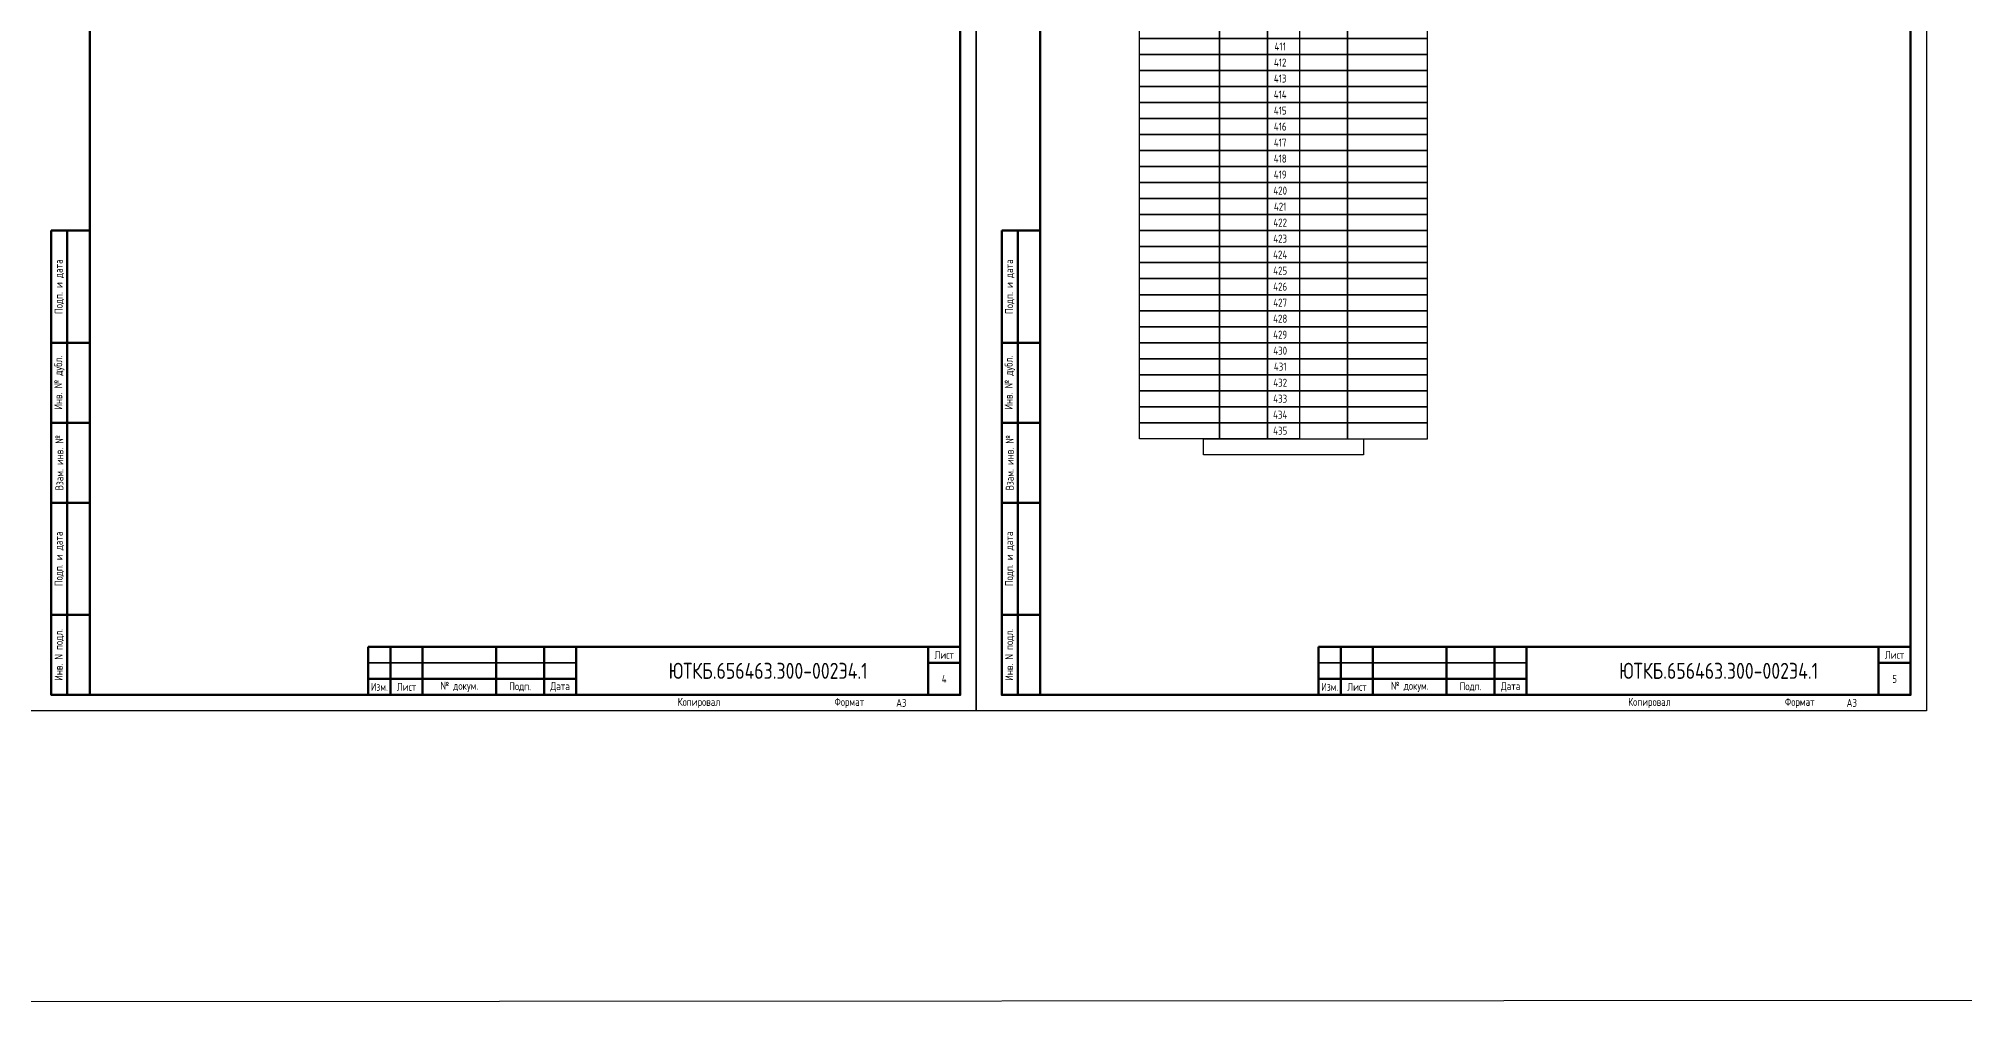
# Model space of a CAD drawing. Header units: millimetres. Extents: x -1315 to 7958, y -96 to 618.
# Drawn here: x 6775 to 7377, y -96 to 210 of the extents above; entities that cross this region are included whole.
import ezdxf

# ---------------------------------------------------------------- set-up
doc = ezdxf.new("R2010")
doc.units = ezdxf.units.MM
doc.styles.add('Gost_type_A', font='GOST_A.TTF')

# ---------------------------------------------------------------- blocks, each defined once
blk = doc.blocks.new('Штамп левый нижний')
at = {"lineweight": 50}
for points in [[(-12, 145), (-7, 145), (-7, 110), (-12, 110)], [(-7, 145), (0, 145), (0, 110), (-7, 110)], [(-12, 110), (-7, 110), (-7, 85), (-12, 85)], [(-7, 110), (0, 110), (0, 85), (-7, 85)], [(-12, 85), (-7, 85), (-7, 60), (-12, 60)], [(-7, 85), (0, 85), (0, 60), (-7, 60)], [(-12, 60), (-7, 60), (-7, 25), (-12, 25)], [(-7, 60), (0, 60), (0, 25), (-7, 25)], [(-12, 25), (-7, 25), (-7, 0), (-12, 0)], [(-7, 25), (0, 25), (0, 0), (-7, 0)]]:
    blk.add_lwpolyline(points, close=True, dxfattribs=at)
at = {"char_height": 2.5, "attachment_point": 5, "rotation": 90, "style": 'Gost_type_A'}
for s, insert, width in [('Подп. и дата', (-9.5, 127.5), 35), ('Инв. № дубл.', (-9.5, 97.5), 25), ('Взам. инв. №', (-9.5, 72.5), 25), ('Подп. и дата', (-9.5, 42.5), 35), ('Инв. N подл.', (-9.5, 12.5), 25)]:
    blk.add_mtext(s, dxfattribs=dict(at, insert=insert, width=width))
blk = doc.blocks.new('Штамп малый нижний')
at = {"lineweight": 50}
for points in [[(-185, 15), (-178, 15), (-178, 5), (-185, 5)], [(-178, 15), (-168, 15), (-168, 5), (-178, 5)], [(-168, 15), (-145, 15), (-145, 5), (-168, 5)], [(-145, 15), (-130, 15), (-130, 5), (-145, 5)], [(-130, 15), (-120, 15), (-120, 5), (-130, 5)], [(-120, 15), (-10, 15), (-10, 0), (-120, 0)], [(-10, 15), (0, 15), (0, 10), (-10, 10)], [(-10, 10), (0, 10), (0, 0), (-10, 0)], [(-185, 5), (-178, 5), (-178, 0), (-185, 0)], [(-178, 5), (-168, 5), (-168, 0), (-178, 0)], [(-168, 5), (-145, 5), (-145, 0), (-168, 0)], [(-145, 5), (-130, 5), (-130, 0), (-145, 0)], [(-130, 5), (-120, 5), (-120, 0), (-130, 0)]]:
    blk.add_lwpolyline(points, close=True, dxfattribs=at)
for points in [[(-185, 15), (-178, 15), (-178, 10), (-185, 10)], [(-178, 15), (-168, 15), (-168, 10), (-178, 10)], [(-168, 15), (-145, 15), (-145, 10), (-168, 10)], [(-145, 15), (-130, 15), (-130, 10), (-145, 10)], [(-130, 15), (-120, 15), (-120, 10), (-130, 10)], [(-185, 10), (-178, 10), (-178, 5), (-185, 5)], [(-178, 10), (-168, 10), (-168, 5), (-178, 5)], [(-168, 10), (-145, 10), (-145, 5), (-168, 5)], [(-145, 10), (-130, 10), (-130, 5), (-145, 5)], [(-130, 10), (-120, 10), (-120, 5), (-130, 5)]]:
    blk.add_lwpolyline(points, close=True)
at = {"char_height": 2.5, "style": 'Gost_type_A'}
for s, insert, width, attachment_point in [('Лист', (-5, 12.5), 10, 5), ('Изм.', (-181.5, 2.5), 7, 5), ('Лист', (-173, 2.5), 10, 5), ('№ докум.', (-156.5, 2.5), 23, 5), ('Подп.', (-137.5, 2.5), 15, 5), ('Дата', (-125, 2.5), 10, 5), ('Копировал', (-75, -2.53), 13.1202, 6), ('Формат', (-30, -2.53), 13.1202, 6)]:
    blk.add_mtext(s, dxfattribs=dict(at, insert=insert, width=width, attachment_point=attachment_point))

msp = doc.modelspace()

# ---------------------------------------------------------------- linework, layer by layer
for points in [[(-1315, 612), (7958.16, 618), (7958.16, -90), (-1315, -96)], [(7068, 420.07), (7068, 0.07), (6771, 0.07), (6771, 420.07)], [(7365, 420.07), (7365, 0.07), (7068, 0.07), (7068, 420.07)], [(7119, 215.07), (7144, 215.07), (7144, 210.07), (7119, 210.07)], [(7144, 215.07), (7159, 215.07), (7159, 210.07), (7144, 210.07)], [(7159, 215.07), (7169, 215.07), (7169, 210.07), (7159, 210.07)], [(7184, 215.07), (7169, 215.07), (7169, 210.07), (7184, 210.07)], [(7209, 215.07), (7184, 215.07), (7184, 210.07), (7209, 210.07)], [(7119, 210.07), (7144, 210.07), (7144, 205.07), (7119, 205.07)], [(7119, 205.07), (7144, 205.07), (7144, 200.07), (7119, 200.07)], [(7144, 210.07), (7159, 210.07), (7159, 205.07), (7144, 205.07)], [(7144, 205.07), (7159, 205.07), (7159, 200.07), (7144, 200.07)], [(7159, 210.07), (7169, 210.07), (7169, 205.07), (7159, 205.07)], [(7159, 205.07), (7169, 205.07), (7169, 200.07), (7159, 200.07)], [(7184, 210.07), (7169, 210.07), (7169, 205.07), (7184, 205.07)], [(7184, 205.07), (7169, 205.07), (7169, 200.07), (7184, 200.07)], [(7209, 210.07), (7184, 210.07), (7184, 205.07), (7209, 205.07)], [(7209, 205.07), (7184, 205.07), (7184, 200.07), (7209, 200.07)], [(7119, 200.07), (7144, 200.07), (7144, 195.07), (7119, 195.07)], [(7144, 200.07), (7159, 200.07), (7159, 195.07), (7144, 195.07)], [(7159, 200.07), (7169, 200.07), (7169, 195.07), (7159, 195.07)], [(7184, 200.07), (7169, 200.07), (7169, 195.07), (7184, 195.07)], [(7209, 200.07), (7184, 200.07), (7184, 195.07), (7209, 195.07)], [(7119, 195.07), (7144, 195.07), (7144, 190.07), (7119, 190.07)], [(7144, 195.07), (7159, 195.07), (7159, 190.07), (7144, 190.07)], [(7159, 195.07), (7169, 195.07), (7169, 190.07), (7159, 190.07)], [(7184, 195.07), (7169, 195.07), (7169, 190.07), (7184, 190.07)], [(7209, 195.07), (7184, 195.07), (7184, 190.07), (7209, 190.07)], [(7119, 190.07), (7144, 190.07), (7144, 185.07), (7119, 185.07)], [(7144, 190.07), (7159, 190.07), (7159, 185.07), (7144, 185.07)], [(7159, 190.07), (7169, 190.07), (7169, 185.07), (7159, 185.07)], [(7184, 190.07), (7169, 190.07), (7169, 185.07), (7184, 185.07)], [(7209, 190.07), (7184, 190.07), (7184, 185.07), (7209, 185.07)], [(7119, 185.07), (7144, 185.07), (7144, 180.07), (7119, 180.07)], [(7144, 185.07), (7159, 185.07), (7159, 180.07), (7144, 180.07)], [(7159, 185.07), (7169, 185.07), (7169, 180.07), (7159, 180.07)], [(7184, 185.07), (7169, 185.07), (7169, 180.07), (7184, 180.07)], [(7209, 185.07), (7184, 185.07), (7184, 180.07), (7209, 180.07)], [(7119, 180.07), (7144, 180.07), (7144, 175.07), (7119, 175.07)], [(7119, 175.07), (7144, 175.07), (7144, 170.07), (7119, 170.07)], [(7144, 180.07), (7159, 180.07), (7159, 175.07), (7144, 175.07)], [(7144, 175.07), (7159, 175.07), (7159, 170.07), (7144, 170.07)], [(7159, 180.07), (7169, 180.07), (7169, 175.07), (7159, 175.07)], [(7159, 175.07), (7169, 175.07), (7169, 170.07), (7159, 170.07)], [(7184, 180.07), (7169, 180.07), (7169, 175.07), (7184, 175.07)], [(7184, 175.07), (7169, 175.07), (7169, 170.07), (7184, 170.07)], [(7209, 180.07), (7184, 180.07), (7184, 175.07), (7209, 175.07)], [(7209, 175.07), (7184, 175.07), (7184, 170.07), (7209, 170.07)], [(7119, 170.07), (7144, 170.07), (7144, 165.07), (7119, 165.07)], [(7144, 170.07), (7159, 170.07), (7159, 165.07), (7144, 165.07)], [(7159, 170.07), (7169, 170.07), (7169, 165.07), (7159, 165.07)], [(7184, 170.07), (7169, 170.07), (7169, 165.07), (7184, 165.07)], [(7209, 170.07), (7184, 170.07), (7184, 165.07), (7209, 165.07)], [(7119, 165.07), (7144, 165.07), (7144, 160.07), (7119, 160.07)], [(7144, 165.07), (7159, 165.07), (7159, 160.07), (7144, 160.07)], [(7159, 165.07), (7169, 165.07), (7169, 160.07), (7159, 160.07)], [(7184, 165.07), (7169, 165.07), (7169, 160.07), (7184, 160.07)], [(7209, 165.07), (7184, 165.07), (7184, 160.07), (7209, 160.07)], [(7119, 160.07), (7144, 160.07), (7144, 155.07), (7119, 155.07)], [(7144, 160.07), (7159, 160.07), (7159, 155.07), (7144, 155.07)], [(7159, 160.07), (7169, 160.07), (7169, 155.07), (7159, 155.07)], [(7184, 160.07), (7169, 160.07), (7169, 155.07), (7184, 155.07)], [(7209, 160.07), (7184, 160.07), (7184, 155.07), (7209, 155.07)], [(7119, 155.07), (7144, 155.07), (7144, 150.07), (7119, 150.07)], [(7144, 155.07), (7159, 155.07), (7159, 150.07), (7144, 150.07)], [(7159, 155.07), (7169, 155.07), (7169, 150.07), (7159, 150.07)], [(7184, 155.07), (7169, 155.07), (7169, 150.07), (7184, 150.07)], [(7209, 155.07), (7184, 155.07), (7184, 150.07), (7209, 150.07)], [(7119, 150.07), (7144, 150.07), (7144, 145.07), (7119, 145.07)], [(7119, 145.07), (7144, 145.07), (7144, 140.07), (7119, 140.07)], [(7144, 150.07), (7159, 150.07), (7159, 145.07), (7144, 145.07)], [(7144, 145.07), (7159, 145.07), (7159, 140.07), (7144, 140.07)], [(7159, 150.07), (7169, 150.07), (7169, 145.07), (7159, 145.07)], [(7159, 145.07), (7169, 145.07), (7169, 140.07), (7159, 140.07)], [(7184, 150.07), (7169, 150.07), (7169, 145.07), (7184, 145.07)], [(7184, 145.07), (7169, 145.07), (7169, 140.07), (7184, 140.07)], [(7209, 150.07), (7184, 150.07), (7184, 145.07), (7209, 145.07)], [(7209, 145.07), (7184, 145.07), (7184, 140.07), (7209, 140.07)], [(7119, 140.07), (7144, 140.07), (7144, 135.07), (7119, 135.07)], [(7144, 140.07), (7159, 140.07), (7159, 135.07), (7144, 135.07)], [(7159, 140.07), (7169, 140.07), (7169, 135.07), (7159, 135.07)], [(7184, 140.07), (7169, 140.07), (7169, 135.07), (7184, 135.07)], [(7209, 140.07), (7184, 140.07), (7184, 135.07), (7209, 135.07)], [(7119, 135.07), (7144, 135.07), (7144, 130.07), (7119, 130.07)], [(7144, 135.07), (7159, 135.07), (7159, 130.07), (7144, 130.07)], [(7159, 135.07), (7169, 135.07), (7169, 130.07), (7159, 130.07)], [(7184, 135.07), (7169, 135.07), (7169, 130.07), (7184, 130.07)], [(7209, 135.07), (7184, 135.07), (7184, 130.07), (7209, 130.07)], [(7119, 130.07), (7144, 130.07), (7144, 125.07), (7119, 125.07)], [(7144, 130.07), (7159, 130.07), (7159, 125.07), (7144, 125.07)], [(7159, 130.07), (7169, 130.07), (7169, 125.07), (7159, 125.07)], [(7184, 130.07), (7169, 130.07), (7169, 125.07), (7184, 125.07)], [(7209, 130.07), (7184, 130.07), (7184, 125.07), (7209, 125.07)], [(7119, 125.07), (7144, 125.07), (7144, 120.07), (7119, 120.07)], [(7144, 125.07), (7159, 125.07), (7159, 120.07), (7144, 120.07)], [(7159, 125.07), (7169, 125.07), (7169, 120.07), (7159, 120.07)], [(7184, 125.07), (7169, 125.07), (7169, 120.07), (7184, 120.07)], [(7209, 125.07), (7184, 125.07), (7184, 120.07), (7209, 120.07)], [(7119, 120.07), (7144, 120.07), (7144, 115.07), (7119, 115.07)], [(7119, 115.07), (7144, 115.07), (7144, 110.07), (7119, 110.07)], [(7144, 120.07), (7159, 120.07), (7159, 115.07), (7144, 115.07)], [(7144, 115.07), (7159, 115.07), (7159, 110.07), (7144, 110.07)], [(7159, 120.07), (7169, 120.07), (7169, 115.07), (7159, 115.07)], [(7159, 115.07), (7169, 115.07), (7169, 110.07), (7159, 110.07)], [(7184, 120.07), (7169, 120.07), (7169, 115.07), (7184, 115.07)], [(7184, 115.07), (7169, 115.07), (7169, 110.07), (7184, 110.07)], [(7209, 120.07), (7184, 120.07), (7184, 115.07), (7209, 115.07)], [(7209, 115.07), (7184, 115.07), (7184, 110.07), (7209, 110.07)], [(7119, 110.07), (7144, 110.07), (7144, 105.07), (7119, 105.07)], [(7144, 110.07), (7159, 110.07), (7159, 105.07), (7144, 105.07)], [(7159, 110.07), (7169, 110.07), (7169, 105.07), (7159, 105.07)], [(7184, 110.07), (7169, 110.07), (7169, 105.07), (7184, 105.07)], [(7209, 110.07), (7184, 110.07), (7184, 105.07), (7209, 105.07)], [(7119, 105.07), (7144, 105.07), (7144, 100.07), (7119, 100.07)], [(7144, 105.07), (7159, 105.07), (7159, 100.07), (7144, 100.07)], [(7159, 105.07), (7169, 105.07), (7169, 100.07), (7159, 100.07)], [(7184, 105.07), (7169, 105.07), (7169, 100.07), (7184, 100.07)], [(7209, 105.07), (7184, 105.07), (7184, 100.07), (7209, 100.07)], [(7119, 100.07), (7144, 100.07), (7144, 95.07), (7119, 95.07)], [(7144, 100.07), (7159, 100.07), (7159, 95.07), (7144, 95.07)], [(7159, 100.07), (7169, 100.07), (7169, 95.07), (7159, 95.07)], [(7184, 100.07), (7169, 100.07), (7169, 95.07), (7184, 95.07)], [(7209, 100.07), (7184, 100.07), (7184, 95.07), (7209, 95.07)], [(7119, 95.07), (7144, 95.07), (7144, 90.07), (7119, 90.07)], [(7144, 95.07), (7159, 95.07), (7159, 90.07), (7144, 90.07)], [(7159, 95.07), (7169, 95.07), (7169, 90.07), (7159, 90.07)], [(7184, 95.07), (7169, 95.07), (7169, 90.07), (7184, 90.07)], [(7209, 95.07), (7184, 95.07), (7184, 90.07), (7209, 90.07)], [(7119, 90.07), (7144, 90.07), (7144, 85.07), (7119, 85.07)], [(7139, 85.07), (7189, 85.07), (7189, 80.07), (7139, 80.07)], [(7144, 90.07), (7159, 90.07), (7159, 85.07), (7144, 85.07)], [(7159, 90.07), (7169, 90.07), (7169, 85.07), (7159, 85.07)], [(7184, 90.07), (7169, 90.07), (7169, 85.07), (7184, 85.07)], [(7209, 90.07), (7184, 90.07), (7184, 85.07), (7209, 85.07)]]:
    msp.add_lwpolyline(points, close=True)
at = {"lineweight": 50}
for points in [[(7063, 415.07), (7063, 5.07), (6791, 5.07), (6791, 415.07)], [(7360, 415.07), (7360, 5.07), (7088, 5.07), (7088, 415.07)]]:
    msp.add_lwpolyline(points, close=True, dxfattribs=at)

# ---------------------------------------------------------------- block references
for name, p in [('Штамп левый нижний', (6791, 5.07)), ('Штамп левый нижний', (7088, 5.07)), ('Штамп малый нижний', (7063, 5.07)), ('Штамп малый нижний', (7360, 5.07))]:
    msp.add_blockref(name, p)

# ---------------------------------------------------------------- texts
at = {"ltscale": 10, "char_height": 2.5, "width": 8, "attachment_point": 5, "style": 'Gost_type_A'}
for s, insert in [('411', (7163, 207.57)), ('413', (7163, 197.57)), ('412', (7163, 202.57)), ('414', (7163, 192.57)), ('415', (7163, 187.57)), ('416', (7163, 182.57)), ('417', (7163, 177.57)), ('418', (7163, 172.57)), ('419', (7163, 167.57)), ('420', (7163, 162.57)), ('421', (7163, 157.57)), ('422', (7163, 152.57)), ('423', (7163, 147.57)), ('424', (7163, 142.57)), ('425', (7163, 137.57)), ('426', (7163, 132.57)), ('427', (7163, 127.57)), ('428', (7163, 122.57)), ('429', (7163, 117.57)), ('430', (7163, 112.57)), ('431', (7163, 107.57)), ('432', (7163, 102.57)), ('433', (7163, 97.57)), ('434', (7163, 92.57)), ('435', (7163, 87.57))]:
    msp.add_mtext(s, dxfattribs=dict(at, insert=insert))
at = {"style": 'Gost_type_A'}
for s, insert, char_height, width, attachment_point in [('ЮТКБ.656463.300-002Э4.1', (7003, 12.57), 5, 120, 5), ('ЮТКБ.656463.300-002Э4.1', (7300, 12.57), 5, 120, 5), ('4', (7058, 10.07), 2.5, 10, 5), ('5', (7355, 10.07), 2.5, 10, 5), ('A3', (7043, 2.57), 2.5, 20, 4), ('A3', (7043, 2.57), 2.5, 20, 4), ('A3', (7340, 2.57), 2.5, 20, 4), ('A3', (7340, 2.57), 2.5, 20, 4)]:
    msp.add_mtext(s, dxfattribs=dict(at, insert=insert, char_height=char_height, width=width, attachment_point=attachment_point))

doc.saveas('drawing.dxf')
